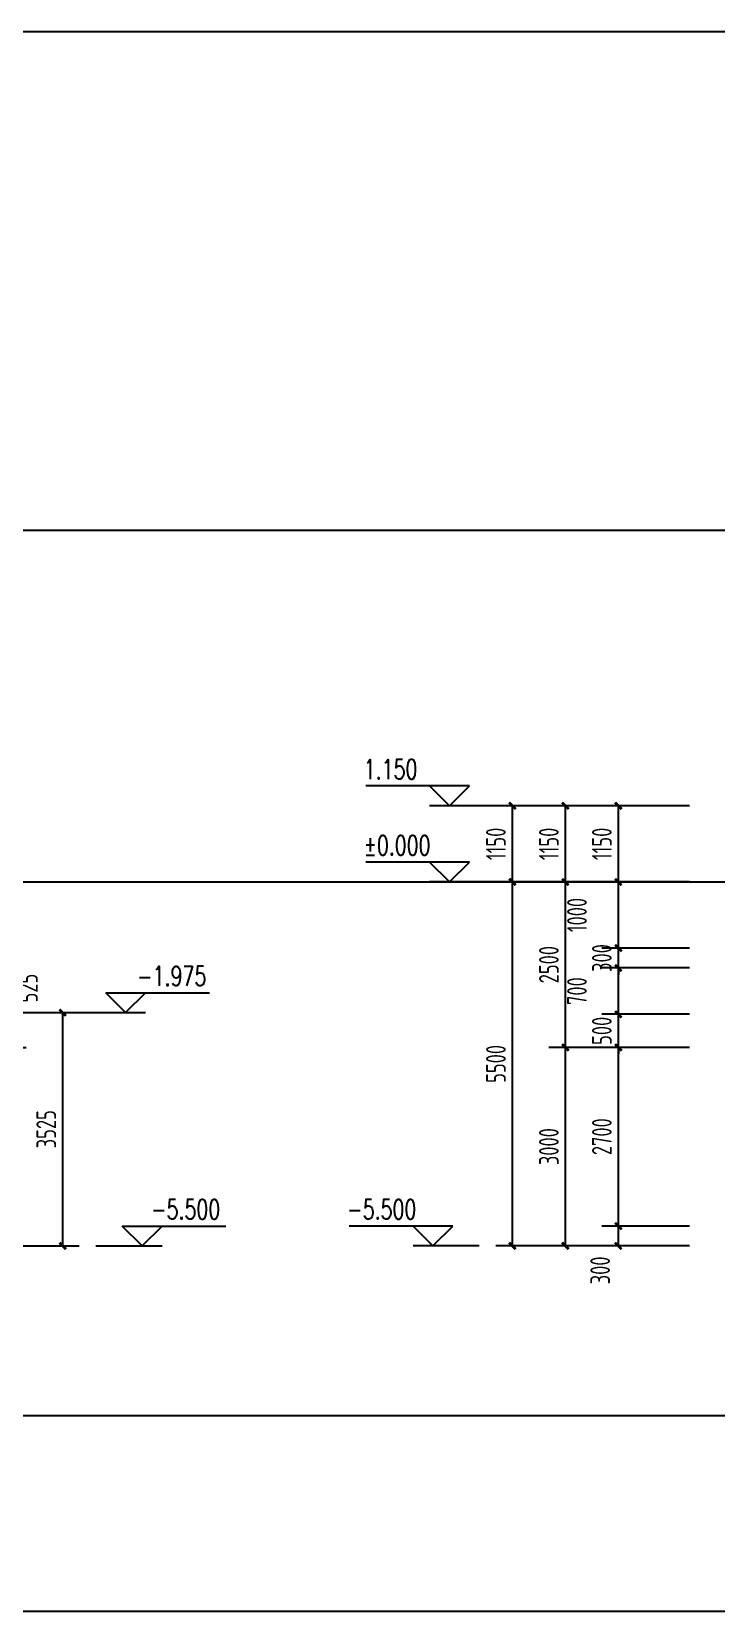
# Model space of a CAD drawing. Extents: x 72637 to 526294, y -245768 to 30884.
# Drawn here: x 324072 to 334415, y -110581 to -86708 of the extents above; entities that cross this region are included whole.
import ezdxf

# ---------------------------------------------------------------- set-up
doc = ezdxf.new("R2010")
doc.units = 0
doc.header["$LTSCALE"] = 10
doc.header["$MEASUREMENT"] = 0
for name, color, linetype in [('01-标注_尺寸', 124, 'Continuous'), ('01-标注_标高', 200, 'Continuous'), ('01-标注_轴线坐标', 132, 'Continuous'), ('02-TEXT_标注', 130, 'Continuous')]:
    doc.layers.add(name, color=color, linetype=linetype)
doc.layers.add('04-不打印_辅助线', color=165, linetype='Continuous', plot=False)
doc.styles.add('_TCH_DIM', font='SIMPLEX', dxfattribs={"bigfont": 'GBCBIG'})
doc.styles.add('_TCH_DIM_T3', font='ROS1', dxfattribs={"width": 0.8, "bigfont": 'JD'})
doc.dimstyles.new('_TCH_ARCH&&100', dxfattribs={"dimtxt": 297.5, "dimasz": 100, "dimexe": 250, "dimexo": 300, "dimgap": 100, "dimtad": 1, "dimdec": 0, "dimzin": 0, "dimdsep": 46, "dimtxsty": '_TCH_DIM_T3', "dimblk": 'ARCHTICK', "dimcen": 0.09, "dimclrt": 7, "dimazin": 2, "dimtfac": 1, "dimtdec": 0, "dimtix": 1, "dimtmove": 2, "dimatfit": 3, "dimfxl": 0, "dimtolj": 1, "dimtzin": 0, "dimarcsym": 0})

# ---------------------------------------------------------------- blocks, each defined once
blk = doc.blocks.new('_ArchTick')
at = {"color": 0, "linetype": 'ByBlock', "const_width": 0.4}
blk.add_lwpolyline([(-0.5, -0.5), (0.5, 0.5)], dxfattribs=at)
blk = doc.blocks.new('*D2501')
at = {"layer": '01-标注_尺寸', "color": 0, "lineweight": -2, "transparency": 16777216}
for p, q in [((332384, -99558), (331084, -99558)), ((331334, -105058), (331334, -99558)), ((332384, -105058), (331084, -105058))]:
    blk.add_line(p, q, dxfattribs=at)
at = {"layer": 'Defpoints', "color": 0, "transparency": 16777216}
for p in [(331334, -99558), (332684, -99558), (332684, -105058)]:
    blk.add_point(p, dxfattribs=at)
at = {"layer": '01-标注_尺寸', "color": 0, "lineweight": -2, "transparency": 16777216, "xscale": 100, "yscale": 100, "zscale": 100}
for p, rotation in [((331334, -99558), 90), ((331334, -105058), 270)]:
    blk.add_blockref('_ArchTick', p, dxfattribs=dict(at, rotation=rotation))
at = {"layer": '01-标注_尺寸', "color": 7, "transparency": 16777216, "insert": (331085, -102308), "char_height": 297.5, "attachment_point": 5, "rotation": 90, "style": '_TCH_DIM_T3'}
blk.add_mtext('\\A1;5500', dxfattribs=at)
blk = doc.blocks.new('*D2502')
at = {"layer": '01-标注_尺寸', "color": 0, "lineweight": -2, "transparency": 16777216}
for p, q in [((332384, -98408), (331084, -98408)), ((331334, -99558), (331334, -98408)), ((332384, -99558), (331084, -99558))]:
    blk.add_line(p, q, dxfattribs=at)
at = {"layer": 'Defpoints', "color": 0, "transparency": 16777216}
for p in [(331334, -98408), (332684, -98408), (332684, -99558)]:
    blk.add_point(p, dxfattribs=at)
at = {"layer": '01-标注_尺寸', "color": 0, "lineweight": -2, "transparency": 16777216, "xscale": 100, "yscale": 100, "zscale": 100}
for p, rotation in [((331334, -98408), 90), ((331334, -99558), 270)]:
    blk.add_blockref('_ArchTick', p, dxfattribs=dict(at, rotation=rotation))
at = {"layer": '01-标注_尺寸', "color": 7, "transparency": 16777216, "insert": (331085, -98983), "char_height": 297.5, "attachment_point": 5, "rotation": 90, "style": '_TCH_DIM_T3'}
blk.add_mtext('\\A1;1150', dxfattribs=at)
blk = doc.blocks.new('*D2503')
at = {"layer": '01-标注_尺寸', "color": 0, "lineweight": -2, "transparency": 16777216}
for p, q in [((333211, -102058), (331884, -102058)), ((332134, -105058), (332134, -102058)), ((333211, -105058), (331884, -105058))]:
    blk.add_line(p, q, dxfattribs=at)
at = {"layer": 'Defpoints', "color": 0, "transparency": 16777216}
for p in [(332134, -102058), (333511, -102058), (333511, -105058)]:
    blk.add_point(p, dxfattribs=at)
at = {"layer": '01-标注_尺寸', "color": 0, "lineweight": -2, "transparency": 16777216, "xscale": 100, "yscale": 100, "zscale": 100}
for p, rotation in [((332134, -102058), 90), ((332134, -105058), 270)]:
    blk.add_blockref('_ArchTick', p, dxfattribs=dict(at, rotation=rotation))
at = {"layer": '01-标注_尺寸', "color": 7, "transparency": 16777216, "insert": (331885, -103558), "char_height": 297.5, "attachment_point": 5, "rotation": 90, "style": '_TCH_DIM_T3'}
blk.add_mtext('\\A1;3000', dxfattribs=at)
blk = doc.blocks.new('*D2504')
at = {"layer": '01-标注_尺寸', "color": 0, "lineweight": -2, "transparency": 16777216}
for p, q in [((333211, -99558), (331884, -99558)), ((332134, -102058), (332134, -99558)), ((333211, -102058), (331884, -102058))]:
    blk.add_line(p, q, dxfattribs=at)
at = {"layer": 'Defpoints', "color": 0, "transparency": 16777216}
for p in [(332134, -99558), (333511, -99558), (333511, -102058)]:
    blk.add_point(p, dxfattribs=at)
at = {"layer": '01-标注_尺寸', "color": 0, "lineweight": -2, "transparency": 16777216, "xscale": 100, "yscale": 100, "zscale": 100}
for p, rotation in [((332134, -99558), 90), ((332134, -102058), 270)]:
    blk.add_blockref('_ArchTick', p, dxfattribs=dict(at, rotation=rotation))
at = {"layer": '01-标注_尺寸', "color": 7, "transparency": 16777216, "insert": (331885, -100808), "char_height": 297.5, "attachment_point": 5, "rotation": 90, "style": '_TCH_DIM_T3'}
blk.add_mtext('\\A1;2500', dxfattribs=at)
blk = doc.blocks.new('*D2505')
at = {"layer": '01-标注_尺寸', "color": 0, "lineweight": -2, "transparency": 16777216}
for p, q in [((333211, -98408), (331884, -98408)), ((332134, -99558), (332134, -98408)), ((333211, -99558), (331884, -99558))]:
    blk.add_line(p, q, dxfattribs=at)
at = {"layer": 'Defpoints', "color": 0, "transparency": 16777216}
for p in [(332134, -98408), (333511, -98408), (333511, -99558)]:
    blk.add_point(p, dxfattribs=at)
at = {"layer": '01-标注_尺寸', "color": 0, "lineweight": -2, "transparency": 16777216, "xscale": 100, "yscale": 100, "zscale": 100}
for p, rotation in [((332134, -98408), 90), ((332134, -99558), 270)]:
    blk.add_blockref('_ArchTick', p, dxfattribs=dict(at, rotation=rotation))
at = {"layer": '01-标注_尺寸', "color": 7, "transparency": 16777216, "insert": (331885, -98983), "char_height": 297.5, "attachment_point": 5, "rotation": 90, "style": '_TCH_DIM_T3'}
blk.add_mtext('\\A1;1150', dxfattribs=at)
blk = doc.blocks.new('*D2522')
at = {"layer": '01-标注_尺寸', "color": 0, "lineweight": -2, "transparency": 16777216}
for p, q in [((334011, -104758), (332684, -104758)), ((332934, -105058), (332934, -104758)), ((334011, -105058), (332684, -105058))]:
    blk.add_line(p, q, dxfattribs=at)
at = {"layer": 'Defpoints', "color": 0, "transparency": 16777216}
for p in [(332934, -104758), (334311, -104758), (334311, -105058)]:
    blk.add_point(p, dxfattribs=at)
at = {"layer": '01-标注_尺寸', "color": 0, "lineweight": -2, "transparency": 16777216, "xscale": 100, "yscale": 100, "zscale": 100}
for p, rotation in [((332934, -104758), 90), ((332934, -105058), 270)]:
    blk.add_blockref('_ArchTick', p, dxfattribs=dict(at, rotation=rotation))
at = {"layer": '01-标注_尺寸', "color": 7, "transparency": 16777216, "insert": (332659, -105428), "char_height": 297.5, "attachment_point": 5, "rotation": 90, "style": '_TCH_DIM_T3'}
blk.add_mtext('\\A1;300', dxfattribs=at)
blk = doc.blocks.new('*D2523')
at = {"layer": '01-标注_尺寸', "color": 0, "lineweight": -2, "transparency": 16777216}
for p, q in [((334011, -102058), (332684, -102058)), ((332934, -104758), (332934, -102058)), ((334011, -104758), (332684, -104758))]:
    blk.add_line(p, q, dxfattribs=at)
at = {"layer": 'Defpoints', "color": 0, "transparency": 16777216}
for p in [(332934, -102058), (334311, -102058), (334311, -104758)]:
    blk.add_point(p, dxfattribs=at)
at = {"layer": '01-标注_尺寸', "color": 0, "lineweight": -2, "transparency": 16777216, "xscale": 100, "yscale": 100, "zscale": 100}
for p, rotation in [((332934, -102058), 90), ((332934, -104758), 270)]:
    blk.add_blockref('_ArchTick', p, dxfattribs=dict(at, rotation=rotation))
at = {"layer": '01-标注_尺寸', "color": 7, "transparency": 16777216, "insert": (332685, -103408), "char_height": 297.5, "attachment_point": 5, "rotation": 90, "style": '_TCH_DIM_T3'}
blk.add_mtext('\\A1;2700', dxfattribs=at)
blk = doc.blocks.new('*D2524')
at = {"layer": '01-标注_尺寸', "color": 0, "lineweight": -2, "transparency": 16777216}
for p, q in [((332934, -101558), (332934, -101458)), ((334011, -101558), (332684, -101558)), ((332934, -102058), (332934, -101558)), ((334011, -102058), (332684, -102058)), ((332934, -102058), (332934, -102158))]:
    blk.add_line(p, q, dxfattribs=at)
at = {"layer": 'Defpoints', "color": 0, "transparency": 16777216}
for p in [(332934, -101558), (334311, -101558), (334311, -102058)]:
    blk.add_point(p, dxfattribs=at)
at = {"layer": '01-标注_尺寸', "color": 0, "lineweight": -2, "transparency": 16777216, "xscale": 100, "yscale": 100, "zscale": 100}
for p, rotation in [((332934, -101558), 270), ((332934, -102058), 90)]:
    blk.add_blockref('_ArchTick', p, dxfattribs=dict(at, rotation=rotation))
at = {"layer": '01-标注_尺寸', "color": 7, "transparency": 16777216, "insert": (332685, -101808), "char_height": 297.5, "attachment_point": 5, "rotation": 90, "style": '_TCH_DIM_T3'}
blk.add_mtext('\\A1;500', dxfattribs=at)
blk = doc.blocks.new('*D2525')
at = {"layer": '01-标注_尺寸', "color": 0, "lineweight": -2, "transparency": 16777216}
for p, q in [((334011, -100858), (332684, -100858)), ((332934, -101558), (332934, -100858)), ((334011, -101558), (332684, -101558))]:
    blk.add_line(p, q, dxfattribs=at)
at = {"layer": 'Defpoints', "color": 0, "transparency": 16777216}
for p in [(332934, -100858), (334311, -100858), (334311, -101558)]:
    blk.add_point(p, dxfattribs=at)
at = {"layer": '01-标注_尺寸', "color": 0, "lineweight": -2, "transparency": 16777216, "xscale": 100, "yscale": 100, "zscale": 100}
for p, rotation in [((332934, -100858), 90), ((332934, -101558), 270)]:
    blk.add_blockref('_ArchTick', p, dxfattribs=dict(at, rotation=rotation))
at = {"layer": '01-标注_尺寸', "color": 7, "transparency": 16777216, "insert": (332309, -101208), "char_height": 297.5, "attachment_point": 5, "rotation": 90, "style": '_TCH_DIM_T3'}
blk.add_mtext('\\A1;700', dxfattribs=at)
blk = doc.blocks.new('*D2526')
at = {"layer": '01-标注_尺寸', "color": 0, "lineweight": -2, "transparency": 16777216}
for p, q in [((332934, -100558), (332934, -100458)), ((334011, -100558), (332684, -100558)), ((332934, -100858), (332934, -100558)), ((334011, -100858), (332684, -100858)), ((332934, -100858), (332934, -100958))]:
    blk.add_line(p, q, dxfattribs=at)
at = {"layer": 'Defpoints', "color": 0, "transparency": 16777216}
for p in [(332934, -100558), (334311, -100558), (334311, -100858)]:
    blk.add_point(p, dxfattribs=at)
at = {"layer": '01-标注_尺寸', "color": 0, "lineweight": -2, "transparency": 16777216, "xscale": 100, "yscale": 100, "zscale": 100}
for p, rotation in [((332934, -100558), 270), ((332934, -100858), 90)]:
    blk.add_blockref('_ArchTick', p, dxfattribs=dict(at, rotation=rotation))
at = {"layer": '01-标注_尺寸', "color": 7, "transparency": 16777216, "insert": (332685, -100708), "char_height": 297.5, "attachment_point": 5, "rotation": 90, "style": '_TCH_DIM_T3'}
blk.add_mtext('\\A1;300', dxfattribs=at)
blk = doc.blocks.new('*D2527')
at = {"layer": '01-标注_尺寸', "color": 0, "lineweight": -2, "transparency": 16777216}
for p, q in [((334011, -99558), (332684, -99558)), ((332934, -100558), (332934, -99558)), ((334011, -100558), (332684, -100558))]:
    blk.add_line(p, q, dxfattribs=at)
at = {"layer": 'Defpoints', "color": 0, "transparency": 16777216}
for p in [(332934, -99558), (334311, -99558), (334311, -100558)]:
    blk.add_point(p, dxfattribs=at)
at = {"layer": '01-标注_尺寸', "color": 0, "lineweight": -2, "transparency": 16777216, "xscale": 100, "yscale": 100, "zscale": 100}
for p, rotation in [((332934, -99558), 90), ((332934, -100558), 270)]:
    blk.add_blockref('_ArchTick', p, dxfattribs=dict(at, rotation=rotation))
at = {"layer": '01-标注_尺寸', "color": 7, "transparency": 16777216, "insert": (332309, -100058), "char_height": 297.5, "attachment_point": 5, "rotation": 90, "style": '_TCH_DIM_T3'}
blk.add_mtext('\\A1;1000', dxfattribs=at)
blk = doc.blocks.new('*D2528')
at = {"layer": '01-标注_尺寸', "color": 0, "lineweight": -2, "transparency": 16777216}
for p, q in [((334011, -98408), (332684, -98408)), ((332934, -99558), (332934, -98408)), ((334011, -99558), (332684, -99558))]:
    blk.add_line(p, q, dxfattribs=at)
at = {"layer": 'Defpoints', "color": 0, "transparency": 16777216}
for p in [(332934, -98408), (334311, -98408), (334311, -99558)]:
    blk.add_point(p, dxfattribs=at)
at = {"layer": '01-标注_尺寸', "color": 0, "lineweight": -2, "transparency": 16777216, "xscale": 100, "yscale": 100, "zscale": 100}
for p, rotation in [((332934, -98408), 90), ((332934, -99558), 270)]:
    blk.add_blockref('_ArchTick', p, dxfattribs=dict(at, rotation=rotation))
at = {"layer": '01-标注_尺寸', "color": 7, "transparency": 16777216, "insert": (332685, -98983), "char_height": 297.5, "attachment_point": 5, "rotation": 90, "style": '_TCH_DIM_T3'}
blk.add_mtext('\\A1;1150', dxfattribs=at)
blk = doc.blocks.new('*D2559')
at = {"layer": '01-标注_轴线坐标', "color": 0, "lineweight": -2, "transparency": 16777216}
for p, q in [((323492, -101533), (324792, -101533)), ((324542, -105058), (324542, -101533)), ((323492, -105058), (324792, -105058))]:
    blk.add_line(p, q, dxfattribs=at)
at = {"layer": 'Defpoints', "color": 0, "transparency": 16777216}
for p in [(323192, -101533), (324542, -101533), (323192, -105058)]:
    blk.add_point(p, dxfattribs=at)
at = {"layer": '01-标注_轴线坐标', "color": 0, "lineweight": -2, "transparency": 16777216, "xscale": 100, "yscale": 100, "zscale": 100}
for p, rotation in [((324542, -101533), 90), ((324542, -105058), 270)]:
    blk.add_blockref('_ArchTick', p, dxfattribs=dict(at, rotation=rotation))
at = {"layer": '01-标注_轴线坐标', "color": 7, "transparency": 16777216, "insert": (324293, -103295), "char_height": 297.5, "attachment_point": 5, "rotation": 90, "style": '_TCH_DIM_T3'}
blk.add_mtext('\\A1;3525', dxfattribs=at)
blk = doc.blocks.new('*D2561')
at = {"layer": '01-标注_轴线坐标', "color": 0, "lineweight": -2, "transparency": 16777216}
for p, q in [((322665, -101533), (323992, -101533)), ((323742, -102058), (323742, -101533)), ((322665, -102058), (323992, -102058))]:
    blk.add_line(p, q, dxfattribs=at)
at = {"layer": 'Defpoints', "color": 0, "transparency": 16777216}
for p in [(322365, -101533), (323742, -101533), (322365, -102058)]:
    blk.add_point(p, dxfattribs=at)
at = {"layer": '01-标注_轴线坐标', "color": 0, "lineweight": -2, "transparency": 16777216, "xscale": 100, "yscale": 100, "zscale": 100}
for p, rotation in [((323742, -101533), 90), ((323742, -102058), 270)]:
    blk.add_blockref('_ArchTick', p, dxfattribs=dict(at, rotation=rotation))
at = {"layer": '01-标注_轴线坐标', "color": 7, "transparency": 16777216, "insert": (324017, -101163), "char_height": 297.5, "attachment_point": 5, "rotation": 90, "style": '_TCH_DIM_T3'}
blk.add_mtext('\\A1;525', dxfattribs=at)

msp = doc.modelspace()

# ---------------------------------------------------------------- linework, layer by layer
at = {"layer": '01-标注_标高'}
for p, q in [((330683.9, -98108), (329118.9, -98108)), ((330383.9, -98408), (330083.9, -98108)), ((330383.9, -98408), (330683.9, -98108)), ((331083.9, -98408), (330083.9, -98408)), ((330683.9, -99258), (329118.9, -99258)), ((330383.9, -99558), (330083.9, -99258)), ((330383.9, -99558), (330683.9, -99258)), ((331083.9, -99558), (330083.9, -99558)), ((325491.8, -101533), (325191.8, -101233)), ((325191.8, -101233), (326756.8, -101233)), ((325491.8, -101533), (325791.8, -101233)), ((324791.8, -101533), (325791.8, -101533)), ((325741.8, -105058), (325441.8, -104758)), ((325441.8, -104758), (327006.8, -104758)), ((325741.8, -105058), (326041.8, -104758)), ((330433.9, -104758), (328868.9, -104758)), ((330133.9, -105058), (329833.9, -104758)), ((330133.9, -105058), (330433.9, -104758)), ((325041.8, -105058), (326041.8, -105058)), ((330833.9, -105058), (329833.9, -105058))]:
    msp.add_line(p, q, dxfattribs=at)
at = {"layer": '04-不打印_辅助线'}
for points in [[(276006.9, -86708.1), (491047.3, -86708.1), (491047.3, -110581.4), (276006.9, -110581.4)], [(121958, -94242.8), (483151.6, -94242.8), (483151.6, -107623.6), (121958, -107623.6)]]:
    msp.add_lwpolyline(points, close=True, dxfattribs=at)
msp.add_lwpolyline([(86875.4, -99558), (483716.9, -99558)], dxfattribs=at)

# ---------------------------------------------------------------- texts
at = {"layer": '02-TEXT_标注', "style": '_TCH_DIM', "width": 0.705882}
for s, p in [('1.150', (329088.9, -98003)), ('%%P0.000', (329088.9, -99153)), ('-1.975', (325666.8, -101128)), ('-5.500', (325876.8, -104653)), ('-5.500', (328838.9, -104653))]:
    msp.add_text(s, height=297.5, dxfattribs=at).set_placement(p)

# ---------------------------------------------------------------- dimensions: what is measured, and where the dimension line sits
at = {"layer": '01-标注_尺寸'}
for p1, p2, distance, picture, middle in [((332683.9, -99558), (332683.9, -98408), 1350, '*D2502', (331085.1, -98983)), ((333510.7, -99558), (333510.7, -98408), 1376.8, '*D2505', (331885.1, -98983)), ((334310.7, -99558), (334310.7, -98408), 1376.8, '*D2528', (332685.1, -98983)), ((332683.9, -105058), (332683.9, -99558), 1350, '*D2501', (331085.1, -102308)), ((333510.7, -102058), (333510.7, -99558), 1376.8, '*D2504', (331885.1, -100808)), ((334310.7, -100858), (334310.7, -100558), 1376.8, '*D2526', (332685.1, -100708)), ((334310.7, -102058), (334310.7, -101558), 1376.8, '*D2524', (332685.1, -101808)), ((333510.7, -105058), (333510.7, -102058), 1376.8, '*D2503', (331885.1, -103558)), ((334310.7, -104758), (334310.7, -102058), 1376.8, '*D2523', (332685.1, -103408))]:
    dim = msp.add_aligned_dim(p1=p1, p2=p2, distance=distance, dimstyle='_TCH_ARCH&&100', dxfattribs=at)
    dim.commit()
    dim.dimension.update_dxf_attribs({"geometry": picture, "text_midpoint": middle})
for base, p1, p2, picture, middle in [((332933.9, -99558), (334310.7, -100558), (334310.7, -99558), '*D2527', (332308.9, -100058)), ((332933.9, -100858), (334310.7, -101558), (334310.7, -100858), '*D2525', (332308.9, -101208)), ((332933.9, -104758), (334310.7, -105058), (334310.7, -104758), '*D2522', (332658.9, -105428))]:
    dim = msp.add_linear_dim(base=base, p1=p1, p2=p2, angle=90, dimstyle='_TCH_ARCH&&100', dxfattribs=at)
    dim.commit()
    dim.dimension.update_dxf_attribs({"geometry": picture, "text_midpoint": middle, "dimtype": 161})
at = {"layer": '01-标注_轴线坐标'}
dim = msp.add_linear_dim(base=(323741.8, -101533), p1=(322365, -102058), p2=(322365, -101533), angle=90, dimstyle='_TCH_ARCH&&100', dxfattribs=at)
dim.commit()
dim.dimension.update_dxf_attribs({"geometry": '*D2561', "text_midpoint": (324016.8, -101163), "dimtype": 161})
dim = msp.add_aligned_dim(p1=(323191.8, -105058), p2=(323191.8, -101533), distance=-1350, dimstyle='_TCH_ARCH&&100', dxfattribs=at)
dim.commit()
dim.dimension.update_dxf_attribs({"geometry": '*D2559', "text_midpoint": (324293, -103295.5)})

doc.saveas('drawing.dxf')
